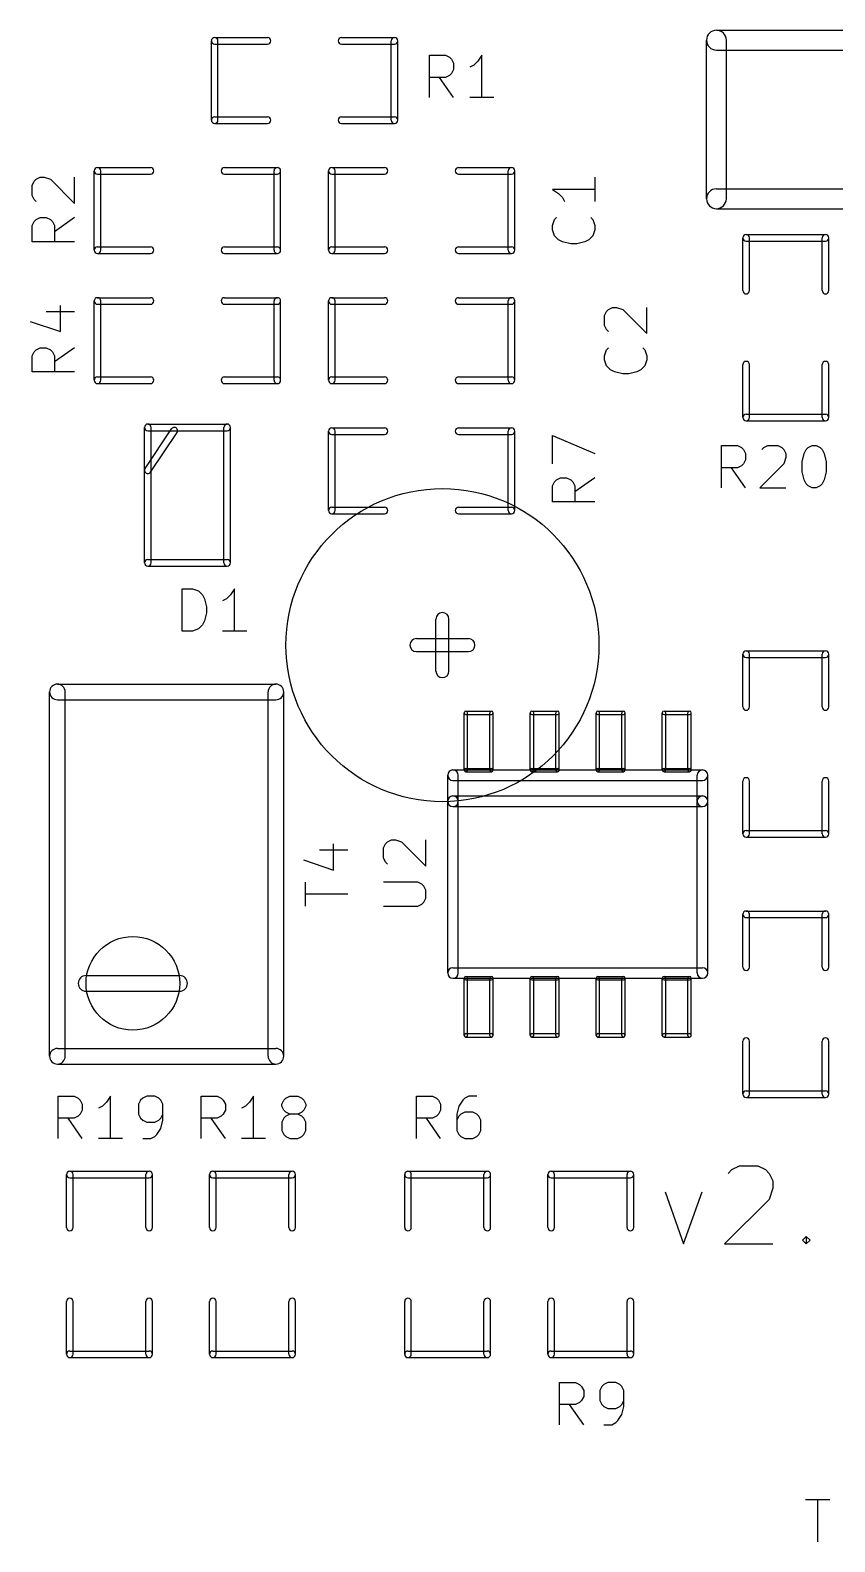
# Model space of a CAD drawing. Extents: x 26.5 to 81, y -50.1 to -20.5.
# Drawn here: x 26.48 to 41.94, y -49.83 to -20.79 of the extents above; entities that cross this region are included whole.
import ezdxf

# ---------------------------------------------------------------- set-up
doc = ezdxf.new("R2010")
doc.units = 0
doc.header["$MEASUREMENT"] = 0
doc.layers.add('BLACK', color=250, linetype='CONTINUOUS')

msp = doc.modelspace()

# ---------------------------------------------------------------- linework, layer by layer
at = {"layer": 'BLACK'}
for p, q in [((39.666, -20.7855), (50.334, -20.7855)), ((29.9593, -22.512), (29.9593, -20.988)), ((30.0228, -20.9245), (31.0388, -20.9245)), ((30.0228, -21.0515), (31.0388, -21.0515)), ((30.0863, -22.512), (30.0863, -20.988)), ((32.4612, -20.9245), (33.4772, -20.9245)), ((32.4612, -21.0515), (33.4772, -21.0515)), ((33.4137, -22.512), (33.4137, -20.988)), ((33.5407, -22.512), (33.5407, -20.988)), ((39.4755, -24.024), (39.4755, -20.976)), ((39.666, -21.1665), (50.334, -21.1665)), ((39.8565, -24.024), (39.8565, -20.976)), ((34.1501, -22.079), (34.1501, -21.2662)), ((34.1501, -21.2662), (34.4597, -21.2662)), ((34.4597, -21.2662), (34.5371, -21.3049)), ((34.5371, -21.3049), (34.5758, -21.3436)), ((34.5758, -21.3436), (34.6145, -21.421)), ((34.6145, -21.421), (34.6145, -21.5371)), ((35.0016, -21.4597), (34.9242, -21.4984)), ((35.079, -21.3823), (35.0016, -21.4597)), ((35.1564, -21.2662), (35.079, -21.3823)), ((35.1564, -22.079), (35.1564, -21.2662)), ((34.4597, -21.6919), (34.1501, -21.6919)), ((34.6145, -22.079), (34.3436, -21.6919)), ((34.5371, -21.6532), (34.4597, -21.6919)), ((34.5758, -21.6145), (34.5371, -21.6532)), ((34.6145, -21.5371), (34.5758, -21.6145)), ((35.3886, -22.079), (34.9242, -22.079)), ((30.0228, -22.4485), (31.0388, -22.4485)), ((30.0228, -22.5755), (31.0388, -22.5755)), ((32.4612, -22.4485), (33.4772, -22.4485)), ((32.4612, -22.5755), (33.4772, -22.5755)), ((27.7093, -25.012), (27.7093, -23.488)), ((27.7728, -23.4245), (28.7888, -23.4245)), ((27.8363, -25.012), (27.8363, -23.488)), ((30.2112, -23.4245), (31.2272, -23.4245)), ((31.1637, -25.012), (31.1637, -23.488)), ((31.2907, -25.012), (31.2907, -23.488)), ((32.2093, -25.012), (32.2093, -23.488)), ((32.2728, -23.4245), (33.2888, -23.4245)), ((32.3363, -25.012), (32.3363, -23.488)), ((34.7112, -23.4245), (35.7272, -23.4245)), ((35.6637, -25.012), (35.6637, -23.488)), ((35.7907, -25.012), (35.7907, -23.488)), ((26.5162, -23.7662), (26.5549, -23.6888)), ((26.5162, -23.9597), (26.5162, -23.7662)), ((26.5549, -23.6888), (26.5936, -23.6501)), ((26.5936, -23.6501), (26.671, -23.6114)), ((26.671, -23.6114), (26.7484, -23.6114)), ((26.7484, -23.6114), (26.8645, -23.6501)), ((26.8645, -23.6501), (27.329, -24.1145)), ((27.329, -24.1145), (27.329, -23.6114)), ((27.7728, -23.5515), (28.7888, -23.5515)), ((30.2112, -23.5515), (31.2272, -23.5515)), ((32.2728, -23.5515), (33.2888, -23.5515)), ((34.7112, -23.5515), (35.7272, -23.5515)), ((37.329, -23.6114), (37.329, -24.0758)), ((26.5549, -24.0371), (26.5162, -23.9597)), ((26.5936, -24.0758), (26.5549, -24.0371)), ((37.329, -23.8436), (36.5162, -23.8436)), ((36.5162, -23.8436), (36.6323, -23.921)), ((36.6323, -23.921), (36.7097, -23.9984)), ((36.7097, -23.9984), (36.7484, -24.0758)), ((39.666, -23.8335), (50.334, -23.8335)), ((26.5936, -24.4242), (26.671, -24.3855)), ((26.671, -24.3855), (26.7871, -24.3855)), ((26.7871, -24.3855), (26.8645, -24.4242)), ((27.329, -24.3855), (26.9419, -24.6564)), ((36.5549, -24.4242), (36.5936, -24.3855)), ((37.2516, -24.3855), (37.2903, -24.4242)), ((39.666, -24.2145), (50.334, -24.2145)), ((26.5162, -24.5403), (26.5549, -24.4629)), ((26.5162, -24.8499), (26.5162, -24.5403)), ((26.5549, -24.4629), (26.5936, -24.4242)), ((26.8645, -24.4242), (26.9032, -24.4629)), ((26.9032, -24.4629), (26.9419, -24.5403)), ((26.9419, -24.5403), (26.9419, -24.8499)), ((36.5162, -24.5403), (36.5549, -24.4242)), ((36.5162, -24.6177), (36.5162, -24.5403)), ((36.5549, -24.7338), (36.5162, -24.6177)), ((37.2903, -24.4242), (37.329, -24.5403)), ((37.329, -24.6177), (37.2903, -24.7338)), ((37.329, -24.5403), (37.329, -24.6177)), ((27.329, -24.8499), (26.5162, -24.8499)), ((27.7728, -24.9485), (28.7888, -24.9485)), ((30.2112, -24.9485), (31.2272, -24.9485)), ((32.2728, -24.9485), (33.2888, -24.9485)), ((34.7112, -24.9485), (35.7272, -24.9485)), ((36.6323, -24.8112), (36.5549, -24.7338)), ((36.7097, -24.8499), (36.6323, -24.8112)), ((36.8645, -24.8886), (36.7097, -24.8499)), ((36.9806, -24.8886), (36.8645, -24.8886)), ((37.1355, -24.8499), (36.9806, -24.8886)), ((37.2129, -24.8112), (37.1355, -24.8499)), ((37.2903, -24.7338), (37.2129, -24.8112)), ((40.1745, -25.7888), (40.1745, -24.7728)), ((40.238, -24.7093), (41.762, -24.7093)), ((40.238, -24.8363), (41.762, -24.8363)), ((40.3015, -25.7888), (40.3015, -24.7728)), ((41.6985, -25.7888), (41.6985, -24.7728)), ((41.8255, -25.7888), (41.8255, -24.7728)), ((27.7728, -25.0755), (28.7888, -25.0755)), ((30.2112, -25.0755), (31.2272, -25.0755)), ((32.2728, -25.0755), (33.2888, -25.0755)), ((34.7112, -25.0755), (35.7272, -25.0755)), ((27.0581, -26.5758), (27.0581, -26.0727)), ((27.7093, -27.512), (27.7093, -25.988)), ((27.7728, -25.9245), (28.7888, -25.9245)), ((27.7728, -26.0515), (28.7888, -26.0515)), ((27.8363, -27.512), (27.8363, -25.988)), ((30.2112, -25.9245), (31.2272, -25.9245)), ((30.2112, -26.0515), (31.2272, -26.0515)), ((31.1637, -27.512), (31.1637, -25.988)), ((31.2907, -27.512), (31.2907, -25.988)), ((32.2093, -27.512), (32.2093, -25.988)), ((32.2728, -25.9245), (33.2888, -25.9245)), ((32.2728, -26.0515), (33.2888, -26.0515)), ((32.3363, -27.512), (32.3363, -25.988)), ((34.7112, -25.9245), (35.7272, -25.9245)), ((34.7112, -26.0515), (35.7272, -26.0515)), ((35.6637, -27.512), (35.6637, -25.988)), ((35.7907, -27.512), (35.7907, -25.988)), ((37.5936, -26.1501), (37.671, -26.1114)), ((37.671, -26.1114), (37.7484, -26.1114)), ((37.7484, -26.1114), (37.8645, -26.1501)), ((38.329, -26.6145), (38.329, -26.1114)), ((26.4775, -26.3823), (27.0581, -26.5758)), ((26.7871, -26.1888), (27.329, -26.1888)), ((37.5162, -26.2662), (37.5549, -26.1888)), ((37.5162, -26.4597), (37.5162, -26.2662)), ((37.5549, -26.1888), (37.5936, -26.1501)), ((37.8645, -26.1501), (38.329, -26.6145)), ((37.5549, -26.5371), (37.5162, -26.4597)), ((37.5936, -26.5758), (37.5549, -26.5371)), ((26.5162, -27.0403), (26.5549, -26.9629)), ((26.5549, -26.9629), (26.5936, -26.9242)), ((26.5936, -26.9242), (26.671, -26.8855)), ((26.671, -26.8855), (26.7871, -26.8855)), ((26.7871, -26.8855), (26.8645, -26.9242)), ((26.8645, -26.9242), (26.9032, -26.9629)), ((26.9032, -26.9629), (26.9419, -27.0403)), ((27.329, -26.8855), (26.9419, -27.1564)), ((37.5162, -27.0403), (37.5549, -26.9242)), ((37.5549, -26.9242), (37.5936, -26.8855)), ((38.2516, -26.8855), (38.2903, -26.9242)), ((38.2903, -26.9242), (38.329, -27.0403)), ((26.5162, -27.3499), (26.5162, -27.0403)), ((26.9419, -27.0403), (26.9419, -27.3499)), ((37.5162, -27.1177), (37.5162, -27.0403)), ((37.5549, -27.2338), (37.5162, -27.1177)), ((37.6323, -27.3112), (37.5549, -27.2338)), ((38.2903, -27.2338), (38.2129, -27.3112)), ((38.329, -27.1177), (38.2903, -27.2338)), ((38.329, -27.0403), (38.329, -27.1177)), ((40.1745, -28.2272), (40.1745, -27.2112)), ((40.3015, -28.2272), (40.3015, -27.2112)), ((41.6985, -28.2272), (41.6985, -27.2112)), ((41.8255, -28.2272), (41.8255, -27.2112)), ((27.329, -27.3499), (26.5162, -27.3499)), ((27.7728, -27.4485), (28.7888, -27.4485)), ((27.7728, -27.5755), (28.7888, -27.5755)), ((30.2112, -27.4485), (31.2272, -27.4485)), ((30.2112, -27.5755), (31.2272, -27.5755)), ((32.2728, -27.4485), (33.2888, -27.4485)), ((32.2728, -27.5755), (33.2888, -27.5755)), ((34.7112, -27.4485), (35.7272, -27.4485)), ((34.7112, -27.5755), (35.7272, -27.5755)), ((37.7097, -27.3499), (37.6323, -27.3112)), ((37.8645, -27.3886), (37.7097, -27.3499)), ((37.9806, -27.3886), (37.8645, -27.3886)), ((38.1355, -27.3499), (37.9806, -27.3886)), ((38.2129, -27.3112), (38.1355, -27.3499)), ((40.238, -28.1637), (41.762, -28.1637)), ((28.6745, -31.02), (28.6745, -28.4165)), ((28.6851, -29.2067), (29.1932, -28.4448)), ((28.738, -28.353), (30.262, -28.353)), ((28.8015, -31.02), (28.8015, -28.4165)), ((30.1985, -31.02), (30.1985, -28.4165)), ((30.3255, -31.02), (30.3255, -28.4165)), ((32.2728, -28.4245), (33.2888, -28.4245)), ((34.7112, -28.4245), (35.7272, -28.4245)), ((40.238, -28.2907), (41.762, -28.2907)), ((28.738, -28.48), (30.262, -28.48)), ((28.7908, -29.2772), (29.2989, -28.5153)), ((32.2093, -30.012), (32.2093, -28.488)), ((32.2728, -28.5515), (33.2888, -28.5515)), ((32.3363, -30.012), (32.3363, -28.488)), ((34.7112, -28.5515), (35.7272, -28.5515)), ((35.6637, -30.012), (35.6637, -28.488)), ((35.7907, -30.012), (35.7907, -28.488)), ((36.5162, -29.1145), (36.5162, -28.5727)), ((36.5162, -28.5727), (37.329, -28.921)), ((39.763, -29.579), (39.763, -28.7662)), ((39.763, -28.7662), (40.0727, -28.7662)), ((40.0727, -28.7662), (40.1501, -28.8049)), ((40.1501, -28.8049), (40.1888, -28.8436)), ((40.1888, -28.8436), (40.2275, -28.921)), ((40.2275, -29.0371), (40.1888, -29.1145)), ((40.2275, -28.921), (40.2275, -29.0371)), ((40.5371, -28.8436), (40.5758, -28.8049)), ((40.5758, -28.8049), (40.6532, -28.7662)), ((40.6532, -28.7662), (40.8468, -28.7662)), ((40.8468, -28.7662), (40.9242, -28.8049)), ((40.9242, -28.8049), (40.9629, -28.8436)), ((40.9629, -28.8436), (41.0016, -28.921)), ((41.0016, -28.9984), (40.9629, -29.1145)), ((41.0016, -28.921), (41.0016, -28.9984)), ((41.3112, -29.0758), (41.3499, -28.921)), ((41.3499, -28.921), (41.3886, -28.8436)), ((41.3886, -28.8436), (41.4273, -28.8049)), ((41.4273, -28.8049), (41.5047, -28.7662)), ((41.5047, -28.7662), (41.5822, -28.7662)), ((41.5822, -28.7662), (41.6596, -28.8049)), ((41.6596, -28.8049), (41.6983, -28.8436)), ((41.6983, -28.8436), (41.737, -28.921)), ((41.737, -28.921), (41.7757, -29.0758)), ((40.0727, -29.1919), (39.763, -29.1919)), ((40.2275, -29.579), (39.9566, -29.1919)), ((40.1501, -29.1532), (40.0727, -29.1919)), ((40.1888, -29.1145), (40.1501, -29.1532)), ((40.9629, -29.1145), (40.4984, -29.579)), ((41.3112, -29.2694), (41.3112, -29.0758)), ((41.3499, -29.4242), (41.3112, -29.2694)), ((41.7757, -29.2694), (41.737, -29.4242)), ((41.7757, -29.0758), (41.7757, -29.2694)), ((36.5162, -29.5403), (36.5549, -29.4629)), ((36.5162, -29.8499), (36.5162, -29.5403)), ((36.5549, -29.4629), (36.5936, -29.4242)), ((36.5936, -29.4242), (36.671, -29.3855)), ((36.671, -29.3855), (36.7871, -29.3855)), ((36.7871, -29.3855), (36.8645, -29.4242)), ((36.8645, -29.4242), (36.9032, -29.4629)), ((36.9032, -29.4629), (36.9419, -29.5403)), ((37.329, -29.3855), (36.9419, -29.6564)), ((36.9419, -29.5403), (36.9419, -29.8499)), ((40.4984, -29.579), (41.0016, -29.579)), ((41.3886, -29.5016), (41.3499, -29.4242)), ((41.4273, -29.5403), (41.3886, -29.5016)), ((41.5047, -29.579), (41.4273, -29.5403)), ((41.5822, -29.579), (41.5047, -29.579)), ((41.6596, -29.5403), (41.5822, -29.579)), ((41.6983, -29.5016), (41.6596, -29.5403)), ((41.737, -29.4242), (41.6983, -29.5016)), ((37.329, -29.8499), (36.5162, -29.8499)), ((32.2728, -29.9485), (33.2888, -29.9485)), ((32.2728, -30.0755), (33.2888, -30.0755)), ((34.7112, -29.9485), (35.7272, -29.9485)), ((34.7112, -30.0755), (35.7272, -30.0755)), ((28.738, -30.9565), (30.262, -30.9565)), ((28.738, -31.0835), (30.262, -31.0835)), ((29.4001, -32.329), (29.4001, -31.5162)), ((29.4001, -31.5162), (29.5936, -31.5162)), ((29.5936, -31.5162), (29.7097, -31.5549)), ((29.7097, -31.5549), (29.7871, -31.6323)), ((29.7871, -31.6323), (29.8258, -31.7097)), ((30.329, -31.6323), (30.2516, -31.7097)), ((30.4064, -31.5162), (30.329, -31.6323)), ((30.4064, -32.329), (30.4064, -31.5162)), ((29.8258, -31.7097), (29.8645, -31.8645)), ((29.8645, -31.8645), (29.8645, -31.9806)), ((30.2516, -31.7097), (30.1742, -31.7484)), ((29.7871, -32.2129), (29.7097, -32.2903)), ((29.8258, -32.1355), (29.7871, -32.2129)), ((29.8645, -31.9806), (29.8258, -32.1355)), ((34.275, -33.1), (34.275, -32.1)), ((34.525, -33.1), (34.525, -32.1)), ((29.5936, -32.329), (29.4001, -32.329)), ((29.7097, -32.2903), (29.5936, -32.329)), ((30.6386, -32.329), (30.1742, -32.329)), ((33.9, -32.475), (34.9, -32.475)), ((33.9, -32.725), (34.9, -32.725)), ((40.1745, -33.7888), (40.1745, -32.7728)), ((40.238, -32.7093), (41.762, -32.7093)), ((40.3015, -33.7888), (40.3015, -32.7728)), ((41.6985, -33.7888), (41.6985, -32.7728)), ((41.8255, -33.7888), (41.8255, -32.7728)), ((40.238, -32.8363), (41.762, -32.8363)), ((27, -33.35), (31.2, -33.35)), ((26.85, -40.5), (26.85, -33.5)), ((27, -33.65), (31.2, -33.65)), ((27.15, -40.5), (27.15, -33.5)), ((31.05, -40.5), (31.05, -33.5)), ((31.35, -40.5), (31.35, -33.5)), ((34.8181, -35.001), (34.8181, -33.9012)), ((34.8512, -33.8682), (35.3414, -33.8682)), ((34.8512, -33.9342), (35.3414, -33.9342)), ((34.8842, -35.001), (34.8842, -33.9012)), ((35.3084, -35.001), (35.3084, -33.9012)), ((35.3744, -35.001), (35.3744, -33.9012)), ((36.0881, -35.001), (36.0881, -33.9012)), ((36.1212, -33.8682), (36.6114, -33.8682)), ((36.1212, -33.9342), (36.6114, -33.9342)), ((36.1542, -35.001), (36.1542, -33.9012)), ((36.5784, -35.001), (36.5784, -33.9012)), ((36.6444, -35.001), (36.6444, -33.9012)), ((37.3556, -35.001), (37.3556, -33.9012)), ((37.3886, -33.8682), (37.8788, -33.8682)), ((37.3886, -33.9342), (37.8788, -33.9342)), ((37.4216, -35.001), (37.4216, -33.9012)), ((37.8458, -35.001), (37.8458, -33.9012)), ((37.9119, -35.001), (37.9119, -33.9012)), ((38.6256, -35.001), (38.6256, -33.9012)), ((38.6586, -33.8682), (39.1488, -33.8682)), ((38.6586, -33.9342), (39.1488, -33.9342)), ((38.6916, -35.001), (38.6916, -33.9012)), ((39.1158, -35.001), (39.1158, -33.9012)), ((39.1819, -35.001), (39.1819, -33.9012)), ((34.5006, -35.6005), (34.5006, -35.1001)), ((34.6022, -34.9985), (39.3978, -34.9985)), ((34.7038, -35.6005), (34.7038, -35.1001)), ((34.8512, -34.968), (35.3414, -34.968)), ((34.8512, -35.034), (35.3414, -35.034)), ((36.1212, -34.968), (36.6114, -34.968)), ((36.1212, -35.034), (36.6114, -35.034)), ((37.3886, -34.968), (37.8788, -34.968)), ((37.3886, -35.034), (37.8788, -35.034)), ((38.6586, -34.968), (39.1488, -34.968)), ((38.6586, -35.034), (39.1488, -35.034)), ((39.2962, -35.6005), (39.2962, -35.1001)), ((39.4994, -35.6005), (39.4994, -35.1001)), ((34.6022, -35.2017), (39.3978, -35.2017)), ((40.1745, -36.2272), (40.1745, -35.2112)), ((40.3015, -36.2272), (40.3015, -35.2112)), ((41.6985, -36.2272), (41.6985, -35.2112)), ((41.8255, -36.2272), (41.8255, -35.2112)), ((34.5006, -38.8999), (34.5006, -35.6005)), ((34.6022, -35.4989), (39.3978, -35.4989)), ((34.6022, -35.7021), (39.3978, -35.7021)), ((34.7038, -38.8999), (34.7038, -35.6005)), ((39.2962, -38.8999), (39.2962, -35.6005)), ((39.4994, -38.8999), (39.4994, -35.6005)), ((40.238, -36.1637), (41.762, -36.1637)), ((40.238, -36.2907), (41.762, -36.2907)), ((32.0371, -36.5355), (32.579, -36.5355)), ((32.3081, -36.9226), (32.3081, -36.4194)), ((33.2662, -36.4968), (33.3049, -36.4194)), ((33.2662, -36.6904), (33.2662, -36.4968)), ((33.3049, -36.4194), (33.3436, -36.3807)), ((33.3436, -36.3807), (33.421, -36.342)), ((33.421, -36.342), (33.4984, -36.342)), ((33.4984, -36.342), (33.6145, -36.3807)), ((33.6145, -36.3807), (34.079, -36.8452)), ((34.079, -36.8452), (34.079, -36.342)), ((31.7275, -36.7291), (32.3081, -36.9226)), ((33.3049, -36.7678), (33.2662, -36.6904)), ((33.3436, -36.8065), (33.3049, -36.7678)), ((31.7662, -37.6193), (31.7662, -37.1548)), ((33.9242, -37.1548), (33.2662, -37.1548)), ((34.0016, -37.1935), (33.9242, -37.1548)), ((32.579, -37.387), (31.7662, -37.387)), ((34.0403, -37.2322), (34.0016, -37.1935)), ((34.079, -37.3096), (34.0403, -37.2322)), ((34.0403, -37.5419), (34.079, -37.4645)), ((34.079, -37.4645), (34.079, -37.3096)), ((33.2662, -37.6193), (33.9242, -37.6193)), ((33.9242, -37.6193), (34.0016, -37.5806)), ((34.0016, -37.5806), (34.0403, -37.5419)), ((40.238, -37.7093), (41.762, -37.7093)), ((40.1745, -38.7888), (40.1745, -37.7728)), ((40.238, -37.8363), (41.762, -37.8363)), ((40.3015, -38.7888), (40.3015, -37.7728)), ((41.6985, -38.7888), (41.6985, -37.7728)), ((41.8255, -38.7888), (41.8255, -37.7728)), ((34.6022, -38.7983), (39.3978, -38.7983)), ((27.55, -38.95), (29.35, -38.95)), ((34.6022, -39.0015), (39.3978, -39.0015)), ((34.8181, -40.0988), (34.8181, -38.999)), ((34.8512, -38.966), (35.3414, -38.966)), ((34.8512, -39.032), (35.3414, -39.032)), ((34.8842, -40.0988), (34.8842, -38.999)), ((35.3084, -40.0988), (35.3084, -38.999)), ((35.3744, -40.0988), (35.3744, -38.999)), ((36.0881, -40.0988), (36.0881, -38.999)), ((36.1212, -38.966), (36.6114, -38.966)), ((36.1212, -39.032), (36.6114, -39.032)), ((36.1542, -40.0988), (36.1542, -38.999)), ((36.5784, -40.0988), (36.5784, -38.999)), ((36.6444, -40.0988), (36.6444, -38.999)), ((37.3556, -40.0988), (37.3556, -38.999)), ((37.3886, -38.966), (37.8788, -38.966)), ((37.3886, -39.032), (37.8788, -39.032)), ((37.4216, -40.0988), (37.4216, -38.999)), ((37.8458, -40.0988), (37.8458, -38.999)), ((37.9119, -40.0988), (37.9119, -38.999)), ((38.6256, -40.0988), (38.6256, -38.999)), ((38.6586, -38.966), (39.1488, -38.966)), ((38.6586, -39.032), (39.1488, -39.032)), ((38.6916, -40.0988), (38.6916, -38.999)), ((39.1158, -40.0988), (39.1158, -38.999)), ((39.1819, -40.0988), (39.1819, -38.999)), ((27.55, -39.25), (29.35, -39.25)), ((34.8512, -40.0658), (35.3414, -40.0658)), ((36.1212, -40.0658), (36.6114, -40.0658)), ((37.3886, -40.0658), (37.8788, -40.0658)), ((38.6586, -40.0658), (39.1488, -40.0658)), ((27, -40.35), (31.2, -40.35)), ((34.8512, -40.1318), (35.3414, -40.1318)), ((36.1212, -40.1318), (36.6114, -40.1318)), ((37.3886, -40.1318), (37.8788, -40.1318)), ((38.6586, -40.1318), (39.1488, -40.1318)), ((40.1745, -41.2272), (40.1745, -40.2112)), ((40.3015, -41.2272), (40.3015, -40.2112)), ((41.6985, -41.2272), (41.6985, -40.2112)), ((41.8255, -41.2272), (41.8255, -40.2112)), ((27, -40.65), (31.2, -40.65)), ((40.238, -41.1637), (41.762, -41.1637)), ((27.013, -42.079), (27.013, -41.2662)), ((27.013, -41.2662), (27.3227, -41.2662)), ((27.3227, -41.2662), (27.4001, -41.3049)), ((27.4001, -41.3049), (27.4388, -41.3436)), ((27.4388, -41.3436), (27.4775, -41.421)), ((27.4775, -41.421), (27.4775, -41.5371)), ((27.8645, -41.4597), (27.7871, -41.4984)), ((27.9419, -41.3823), (27.8645, -41.4597)), ((28.0194, -41.2662), (27.9419, -41.3823)), ((28.0194, -42.079), (28.0194, -41.2662)), ((28.5999, -41.3436), (28.5612, -41.421)), ((28.5612, -41.421), (28.5612, -41.6145)), ((28.6386, -41.3049), (28.5999, -41.3436)), ((28.716, -41.2662), (28.6386, -41.3049)), ((28.8709, -41.2662), (28.716, -41.2662)), ((28.9483, -41.3049), (28.8709, -41.2662)), ((28.987, -41.3436), (28.9483, -41.3049)), ((29.0257, -41.421), (28.987, -41.3436)), ((29.0257, -41.7306), (29.0257, -41.421)), ((29.763, -42.079), (29.763, -41.2662)), ((29.763, -41.2662), (30.0727, -41.2662)), ((30.0727, -41.2662), (30.1501, -41.3049)), ((30.1501, -41.3049), (30.1888, -41.3436)), ((30.1888, -41.3436), (30.2275, -41.421)), ((30.2275, -41.421), (30.2275, -41.5371)), ((30.6145, -41.4597), (30.5371, -41.4984)), ((30.6919, -41.3823), (30.6145, -41.4597)), ((30.7694, -41.2662), (30.6919, -41.3823)), ((30.7694, -42.079), (30.7694, -41.2662)), ((31.3112, -41.421), (31.3499, -41.3436)), ((31.3112, -41.4597), (31.3112, -41.421)), ((31.3499, -41.5371), (31.3112, -41.4597)), ((31.3499, -41.3436), (31.3886, -41.3049)), ((31.3886, -41.3049), (31.466, -41.2662)), ((31.466, -41.2662), (31.6209, -41.2662)), ((31.6209, -41.2662), (31.6983, -41.3049)), ((31.6983, -41.3049), (31.737, -41.3436)), ((31.737, -41.3436), (31.7757, -41.421)), ((31.7757, -41.4597), (31.737, -41.5371)), ((31.7757, -41.421), (31.7757, -41.4597)), ((33.9001, -42.079), (33.9001, -41.2662)), ((33.9001, -41.2662), (34.2097, -41.2662)), ((34.2097, -41.2662), (34.2871, -41.3049)), ((34.2871, -41.3049), (34.3258, -41.3436)), ((34.3258, -41.3436), (34.3645, -41.421)), ((34.3645, -41.421), (34.3645, -41.5371)), ((34.7129, -41.4597), (34.6742, -41.6145)), ((34.7903, -41.3436), (34.7129, -41.4597)), ((34.829, -41.3049), (34.7903, -41.3436)), ((34.9064, -41.2662), (34.829, -41.3049)), ((35.0612, -41.2662), (34.9064, -41.2662)), ((40.238, -41.2907), (41.762, -41.2907)), ((27.3227, -41.6919), (27.013, -41.6919)), ((27.4775, -42.079), (27.2066, -41.6919)), ((27.4001, -41.6532), (27.3227, -41.6919)), ((27.4388, -41.6145), (27.4001, -41.6532)), ((27.4775, -41.5371), (27.4388, -41.6145)), ((28.5612, -41.6145), (28.5999, -41.6919)), ((28.5999, -41.6919), (28.6386, -41.7306)), ((28.6386, -41.7306), (28.716, -41.7694)), ((28.716, -41.7694), (28.8709, -41.7694)), ((28.8709, -41.7694), (28.9483, -41.7306)), ((28.9483, -41.7306), (28.987, -41.6919)), ((28.987, -41.6919), (29.0257, -41.6145)), ((28.987, -41.8855), (29.0257, -41.7306)), ((30.0727, -41.6919), (29.763, -41.6919)), ((30.2275, -42.079), (29.9566, -41.6919)), ((30.1501, -41.6532), (30.0727, -41.6919)), ((30.1888, -41.6145), (30.1501, -41.6532)), ((30.2275, -41.5371), (30.1888, -41.6145)), ((31.3499, -41.6919), (31.3112, -41.7694)), ((31.3112, -41.7694), (31.3112, -41.9242)), ((31.3886, -41.5758), (31.3499, -41.5371)), ((31.3886, -41.6532), (31.3499, -41.6919)), ((31.466, -41.6145), (31.3886, -41.5758)), ((31.466, -41.6145), (31.3886, -41.6532)), ((31.6209, -41.6145), (31.466, -41.6145)), ((31.6983, -41.5758), (31.6209, -41.6145)), ((31.6983, -41.6532), (31.6209, -41.6145)), ((31.737, -41.5371), (31.6983, -41.5758)), ((31.737, -41.6919), (31.6983, -41.6532)), ((31.7757, -41.7694), (31.737, -41.6919)), ((31.7757, -41.9242), (31.7757, -41.7694)), ((34.2097, -41.6919), (33.9001, -41.6919)), ((34.3645, -42.079), (34.0936, -41.6919)), ((34.2871, -41.6532), (34.2097, -41.6919)), ((34.3258, -41.6145), (34.2871, -41.6532)), ((34.3645, -41.5371), (34.3258, -41.6145)), ((34.6742, -41.6145), (34.6742, -41.9242)), ((34.7129, -41.6532), (34.6742, -41.7306)), ((34.7516, -41.6145), (34.7129, -41.6532)), ((34.829, -41.5758), (34.7516, -41.6145)), ((34.9838, -41.5758), (34.829, -41.5758)), ((35.0612, -41.6145), (34.9838, -41.5758)), ((35.0999, -41.6532), (35.0612, -41.6145)), ((35.1386, -41.7306), (35.0999, -41.6532)), ((35.1386, -41.9242), (35.1386, -41.7306)), ((28.2516, -42.079), (27.7871, -42.079)), ((28.6386, -42.079), (28.7934, -42.079)), ((28.7934, -42.079), (28.8709, -42.0403)), ((28.8709, -42.0403), (28.9096, -42.0016)), ((28.9096, -42.0016), (28.987, -41.8855)), ((31.0016, -42.079), (30.5371, -42.079)), ((31.3112, -41.9242), (31.3499, -42.0016)), ((31.3499, -42.0016), (31.3886, -42.0403)), ((31.3886, -42.0403), (31.466, -42.079)), ((31.466, -42.079), (31.6209, -42.079)), ((31.6209, -42.079), (31.6983, -42.0403)), ((31.6983, -42.0403), (31.737, -42.0016)), ((31.737, -42.0016), (31.7757, -41.9242)), ((34.6742, -41.9242), (34.7129, -42.0016)), ((34.7129, -42.0016), (34.7516, -42.0403)), ((34.7516, -42.0403), (34.829, -42.079)), ((34.829, -42.079), (34.9838, -42.079)), ((34.9838, -42.079), (35.0612, -42.0403)), ((35.0612, -42.0403), (35.0999, -42.0016)), ((35.0999, -42.0016), (35.1386, -41.9242)), ((39.8929, -42.75), (39.9643, -42.6786)), ((39.9643, -42.6786), (40.1071, -42.6071)), ((40.1071, -42.6071), (40.4643, -42.6071)), ((40.4643, -42.6071), (40.6071, -42.6786)), ((40.6071, -42.6786), (40.6786, -42.75)), ((27.1745, -43.7888), (27.1745, -42.7728)), ((27.238, -42.7093), (28.762, -42.7093)), ((27.238, -42.8363), (28.762, -42.8363)), ((27.3015, -43.7888), (27.3015, -42.7728)), ((28.6985, -43.7888), (28.6985, -42.7728)), ((28.8255, -43.7888), (28.8255, -42.7728)), ((29.9245, -43.7888), (29.9245, -42.7728)), ((29.988, -42.7093), (31.512, -42.7093)), ((29.988, -42.8363), (31.512, -42.8363)), ((30.0515, -43.7888), (30.0515, -42.7728)), ((31.4485, -43.7888), (31.4485, -42.7728)), ((31.5755, -43.7888), (31.5755, -42.7728)), ((33.6745, -43.7888), (33.6745, -42.7728)), ((33.738, -42.7093), (35.262, -42.7093)), ((33.738, -42.8363), (35.262, -42.8363)), ((33.8015, -43.7888), (33.8015, -42.7728)), ((35.1985, -43.7888), (35.1985, -42.7728)), ((35.3255, -43.7888), (35.3255, -42.7728)), ((36.4245, -43.7888), (36.4245, -42.7728)), ((36.488, -42.7093), (38.012, -42.7093)), ((36.488, -42.8363), (38.012, -42.8363)), ((36.5515, -43.7888), (36.5515, -42.7728)), ((37.9485, -43.7888), (37.9485, -42.7728)), ((38.0755, -43.7888), (38.0755, -42.7728)), ((40.6786, -42.75), (40.75, -42.8929)), ((40.75, -42.8929), (40.75, -43.0357)), ((38.6786, -43.1071), (39.0357, -44.1071)), ((39.0357, -44.1071), (39.3929, -43.1071)), ((40.6786, -43.25), (39.8214, -44.1071)), ((40.75, -43.0357), (40.6786, -43.25)), ((39.8214, -44.1071), (40.75, -44.1071)), ((41.3214, -44.0357), (41.3929, -43.9643)), ((41.3929, -44.1071), (41.3214, -44.0357)), ((41.3929, -43.9643), (41.4643, -44.0357)), ((41.3929, -43.9643), (41.3929, -44.1071)), ((41.4643, -44.0357), (41.3929, -44.1071)), ((27.1745, -46.2272), (27.1745, -45.2112)), ((27.3015, -46.2272), (27.3015, -45.2112)), ((28.6985, -46.2272), (28.6985, -45.2112)), ((28.8255, -46.2272), (28.8255, -45.2112)), ((29.9245, -46.2272), (29.9245, -45.2112)), ((30.0515, -46.2272), (30.0515, -45.2112)), ((31.4485, -46.2272), (31.4485, -45.2112)), ((31.5755, -46.2272), (31.5755, -45.2112)), ((33.6745, -46.2272), (33.6745, -45.2112)), ((33.8015, -46.2272), (33.8015, -45.2112)), ((35.1985, -46.2272), (35.1985, -45.2112)), ((35.3255, -46.2272), (35.3255, -45.2112)), ((36.4245, -46.2272), (36.4245, -45.2112)), ((36.5515, -46.2272), (36.5515, -45.2112)), ((37.9485, -46.2272), (37.9485, -45.2112)), ((38.0755, -46.2272), (38.0755, -45.2112)), ((27.238, -46.1637), (28.762, -46.1637)), ((29.988, -46.1637), (31.512, -46.1637)), ((33.738, -46.1637), (35.262, -46.1637)), ((36.488, -46.1637), (38.012, -46.1637)), ((27.238, -46.2907), (28.762, -46.2907)), ((29.988, -46.2907), (31.512, -46.2907)), ((33.738, -46.2907), (35.262, -46.2907)), ((36.488, -46.2907), (38.012, -46.2907)), ((36.6501, -47.579), (36.6501, -46.7662)), ((36.6501, -46.7662), (36.9597, -46.7662)), ((36.9597, -46.7662), (37.0371, -46.8049)), ((37.0371, -46.8049), (37.0758, -46.8436)), ((37.0758, -46.8436), (37.1145, -46.921)), ((37.1145, -47.0371), (37.0758, -47.1145)), ((37.1145, -46.921), (37.1145, -47.0371)), ((37.4629, -46.8436), (37.4242, -46.921)), ((37.4242, -46.921), (37.4242, -47.1145)), ((37.5016, -46.8049), (37.4629, -46.8436)), ((37.579, -46.7662), (37.5016, -46.8049)), ((37.7338, -46.7662), (37.579, -46.7662)), ((37.8112, -46.8049), (37.7338, -46.7662)), ((37.8499, -46.8436), (37.8112, -46.8049)), ((37.8886, -46.921), (37.8499, -46.8436)), ((37.8886, -47.2306), (37.8886, -46.921)), ((36.9597, -47.1919), (36.6501, -47.1919)), ((37.1145, -47.579), (36.8436, -47.1919)), ((37.0371, -47.1532), (36.9597, -47.1919)), ((37.0758, -47.1145), (37.0371, -47.1532)), ((37.4242, -47.1145), (37.4629, -47.1919)), ((37.4629, -47.1919), (37.5016, -47.2306)), ((37.5016, -47.2306), (37.579, -47.2694)), ((37.579, -47.2694), (37.7338, -47.2694)), ((37.7338, -47.2694), (37.8112, -47.2306)), ((37.8112, -47.2306), (37.8499, -47.1919)), ((37.8499, -47.1919), (37.8886, -47.1145)), ((37.8499, -47.3855), (37.8886, -47.2306)), ((37.5016, -47.579), (37.6564, -47.579)), ((37.6564, -47.579), (37.7338, -47.5403)), ((37.7338, -47.5403), (37.7725, -47.5016)), ((37.7725, -47.5016), (37.8499, -47.3855)), ((41.3807, -49.0162), (41.8452, -49.0162)), ((41.613, -49.829), (41.613, -49.0162))]:
    msp.add_line(p, q, dxfattribs=at)
for centre, radius in [((34.4, -32.6), 3.0083), ((28.45, -39.1), 0.9)]:
    msp.add_circle(centre, radius, dxfattribs=at)
for centre, radius, start, end in [((39.666, -20.976), 0.1905, 90, 270), ((39.666, -20.976), 0.1905, 360, 540), ((30.0228, -20.988), 0.0635, 360, 540), ((30.0228, -20.988), 0.0635, 90, 270), ((31.0388, -20.988), 0.0635, 270, 450), ((32.4612, -20.988), 0.0635, 90, 270), ((33.4772, -20.988), 0.0635, 360, 540), ((33.4772, -20.988), 0.0635, 270, 450), ((30.0228, -22.512), 0.0635, 90, 270), ((30.0228, -22.512), 0.0635, 180, 360), ((31.0388, -22.512), 0.0635, 270, 450), ((32.4612, -22.512), 0.0635, 90, 270), ((33.4772, -22.512), 0.0635, 180, 360), ((33.4772, -22.512), 0.0635, 270, 450), ((27.7728, -23.488), 0.0635, 360, 540), ((27.7728, -23.488), 0.0635, 90, 270), ((28.7888, -23.488), 0.0635, 270, 450), ((30.2112, -23.488), 0.0635, 90, 270), ((31.2272, -23.488), 0.0635, 360, 540), ((31.2272, -23.488), 0.0635, 270, 450), ((32.2728, -23.488), 0.0635, 360, 540), ((32.2728, -23.488), 0.0635, 90, 270), ((33.2888, -23.488), 0.0635, 270, 450), ((34.7112, -23.488), 0.0635, 90, 270), ((35.7272, -23.488), 0.0635, 360, 540), ((35.7272, -23.488), 0.0635, 270, 450), ((39.666, -24.024), 0.1905, 90, 270), ((39.666, -24.024), 0.1905, 180, 360), ((27.7728, -25.012), 0.0635, 90, 270), ((28.7888, -25.012), 0.0635, 270, 450), ((30.2112, -25.012), 0.0635, 90, 270), ((31.2272, -25.012), 0.0635, 270, 450), ((32.2728, -25.012), 0.0635, 90, 270), ((33.2888, -25.012), 0.0635, 270, 450), ((34.7112, -25.012), 0.0635, 90, 270), ((35.7272, -25.012), 0.0635, 270, 450), ((40.238, -24.7728), 0.0635, 360, 540), ((40.238, -24.7728), 0.0635, 90, 270), ((41.762, -24.7728), 0.0635, 360, 540), ((41.762, -24.7728), 0.0635, 270, 450), ((27.7728, -25.012), 0.0635, 180, 360), ((31.2272, -25.012), 0.0635, 180, 360), ((32.2728, -25.012), 0.0635, 180, 360), ((35.7272, -25.012), 0.0635, 180, 360), ((40.238, -25.7888), 0.0635, 180, 360), ((41.762, -25.7888), 0.0635, 180, 360), ((27.7728, -25.988), 0.0635, 360, 540), ((27.7728, -25.988), 0.0635, 90, 270), ((28.7888, -25.988), 0.0635, 270, 450), ((30.2112, -25.988), 0.0635, 90, 270), ((31.2272, -25.988), 0.0635, 360, 540), ((31.2272, -25.988), 0.0635, 270, 450), ((32.2728, -25.988), 0.0635, 360, 540), ((32.2728, -25.988), 0.0635, 90, 270), ((33.2888, -25.988), 0.0635, 270, 450), ((34.7112, -25.988), 0.0635, 90, 270), ((35.7272, -25.988), 0.0635, 360, 540), ((35.7272, -25.988), 0.0635, 270, 450), ((40.238, -27.2112), 0.0635, 360, 540), ((41.762, -27.2112), 0.0635, 360, 540), ((27.7728, -27.512), 0.0635, 90, 270), ((27.7728, -27.512), 0.0635, 180, 360), ((28.7888, -27.512), 0.0635, 270, 450), ((30.2112, -27.512), 0.0635, 90, 270), ((31.2272, -27.512), 0.0635, 180, 360), ((31.2272, -27.512), 0.0635, 270, 450), ((32.2728, -27.512), 0.0635, 90, 270), ((32.2728, -27.512), 0.0635, 180, 360), ((33.2888, -27.512), 0.0635, 270, 450), ((34.7112, -27.512), 0.0635, 90, 270), ((35.7272, -27.512), 0.0635, 180, 360), ((35.7272, -27.512), 0.0635, 270, 450), ((40.238, -28.2272), 0.0635, 90, 270), ((41.762, -28.2272), 0.0635, 270, 450), ((28.738, -28.4165), 0.0635, 360, 540), ((28.738, -28.4165), 0.0635, 90, 270), ((29.2461, -28.48), 0.0635, 326.3, 506.3), ((30.262, -28.4165), 0.0635, 360, 540), ((30.262, -28.4165), 0.0635, 270, 450), ((32.2728, -28.488), 0.0635, 360, 540), ((32.2728, -28.488), 0.0635, 90, 270), ((33.2888, -28.488), 0.0635, 270, 450), ((34.7112, -28.488), 0.0635, 90, 270), ((35.7272, -28.488), 0.0635, 360, 540), ((35.7272, -28.488), 0.0635, 270, 450), ((40.238, -28.2272), 0.0635, 180, 360), ((41.762, -28.2272), 0.0635, 180, 360), ((28.7379, -29.242), 0.0635, 146.3, 326.3), ((32.2728, -30.012), 0.0635, 90, 270), ((32.2728, -30.012), 0.0635, 180, 360), ((33.2888, -30.012), 0.0635, 270, 450), ((34.7112, -30.012), 0.0635, 90, 270), ((35.7272, -30.012), 0.0635, 180, 360), ((35.7272, -30.012), 0.0635, 270, 450), ((28.738, -31.02), 0.0635, 90, 270), ((28.738, -31.02), 0.0635, 180, 360), ((30.262, -31.02), 0.0635, 180, 360), ((30.262, -31.02), 0.0635, 270, 450), ((34.4, -32.1), 0.125, 360, 540), ((33.9, -32.6), 0.125, 90, 270), ((34.9, -32.6), 0.125, 270, 450), ((40.238, -32.7728), 0.0635, 360, 540), ((40.238, -32.7728), 0.0635, 90, 270), ((41.762, -32.7728), 0.0635, 360, 540), ((41.762, -32.7728), 0.0635, 270, 450), ((34.4, -33.1), 0.125, 180, 360), ((27, -33.5), 0.15, 360, 540), ((27, -33.5), 0.15, 90, 270), ((31.2, -33.5), 0.15, 360, 540), ((31.2, -33.5), 0.15, 270, 450), ((34.8512, -33.9012), 0.033, 90, 270), ((34.8512, -33.9012), 0.033, 360, 540), ((35.3414, -33.9012), 0.033, 360, 540), ((35.3414, -33.9012), 0.033, 270, 450), ((36.1212, -33.9012), 0.033, 90, 270), ((36.1212, -33.9012), 0.033, 360, 540), ((36.6114, -33.9012), 0.033, 360, 540), ((36.6114, -33.9012), 0.033, 270, 450), ((37.3886, -33.9012), 0.033, 90, 270), ((37.3886, -33.9012), 0.033, 360, 540), ((37.8788, -33.9012), 0.033, 360, 540), ((37.8788, -33.9012), 0.033, 270, 450), ((38.6586, -33.9012), 0.033, 90, 270), ((38.6586, -33.9012), 0.033, 360, 540), ((39.1488, -33.9012), 0.033, 360, 540), ((39.1488, -33.9012), 0.033, 270, 450), ((40.238, -33.7888), 0.0635, 180, 360), ((41.762, -33.7888), 0.0635, 180, 360), ((34.6022, -35.1001), 0.1016, 360, 540), ((34.6022, -35.1001), 0.1016, 90, 270), ((34.8512, -35.001), 0.033, 90, 270), ((34.8512, -35.001), 0.033, 180, 360), ((35.3414, -35.001), 0.033, 180, 360), ((35.3414, -35.001), 0.033, 270, 450), ((36.1212, -35.001), 0.033, 90, 270), ((36.1212, -35.001), 0.033, 180, 360), ((36.6114, -35.001), 0.033, 180, 360), ((36.6114, -35.001), 0.033, 270, 450), ((37.3886, -35.001), 0.033, 90, 270), ((37.3886, -35.001), 0.033, 180, 360), ((37.8788, -35.001), 0.033, 180, 360), ((37.8788, -35.001), 0.033, 270, 450), ((38.6586, -35.001), 0.033, 90, 270), ((38.6586, -35.001), 0.033, 180, 360), ((39.1488, -35.001), 0.033, 180, 360), ((39.1488, -35.001), 0.033, 270, 450), ((39.3978, -35.1001), 0.1016, 360, 540), ((39.3978, -35.1001), 0.1016, 270, 450), ((40.238, -35.2112), 0.0635, 360, 540), ((41.762, -35.2112), 0.0635, 360, 540), ((34.6022, -35.6005), 0.1016, 360, 540), ((34.6022, -35.6005), 0.1016, 90, 270), ((34.6022, -35.6005), 0.1016, 180, 360), ((39.3978, -35.6005), 0.1016, 360, 540), ((39.3978, -35.6005), 0.1016, 180, 360), ((39.3978, -35.6005), 0.1016, 270, 450), ((40.238, -36.2272), 0.0635, 90, 270), ((40.238, -36.2272), 0.0635, 180, 360), ((41.762, -36.2272), 0.0635, 180, 360), ((41.762, -36.2272), 0.0635, 270, 450), ((40.238, -37.7728), 0.0635, 360, 540), ((40.238, -37.7728), 0.0635, 90, 270), ((41.762, -37.7728), 0.0635, 360, 540), ((41.762, -37.7728), 0.0635, 270, 450), ((34.6022, -38.8999), 0.1016, 90, 270), ((34.6022, -38.8999), 0.1016, 180, 360), ((39.3978, -38.8999), 0.1016, 180, 360), ((39.3978, -38.8999), 0.1016, 270, 450), ((40.238, -38.7888), 0.0635, 180, 360), ((41.762, -38.7888), 0.0635, 180, 360), ((27.55, -39.1), 0.15, 90, 270), ((29.35, -39.1), 0.15, 270, 450), ((34.8512, -38.999), 0.033, 90, 270), ((34.8512, -38.999), 0.033, 360, 540), ((35.3414, -38.999), 0.033, 360, 540), ((35.3414, -38.999), 0.033, 270, 450), ((36.1212, -38.999), 0.033, 90, 270), ((36.1212, -38.999), 0.033, 360, 540), ((36.6114, -38.999), 0.033, 360, 540), ((36.6114, -38.999), 0.033, 270, 450), ((37.3886, -38.999), 0.033, 90, 270), ((37.3886, -38.999), 0.033, 360, 540), ((37.8788, -38.999), 0.033, 360, 540), ((37.8788, -38.999), 0.033, 270, 450), ((38.6586, -38.999), 0.033, 90, 270), ((38.6586, -38.999), 0.033, 360, 540), ((39.1488, -38.999), 0.033, 360, 540), ((39.1488, -38.999), 0.033, 270, 450), ((34.8512, -40.0988), 0.033, 90, 270), ((35.3414, -40.0988), 0.033, 270, 450), ((36.1212, -40.0988), 0.033, 90, 270), ((36.6114, -40.0988), 0.033, 270, 450), ((37.3886, -40.0988), 0.033, 90, 270), ((37.8788, -40.0988), 0.033, 270, 450), ((38.6586, -40.0988), 0.033, 90, 270), ((39.1488, -40.0988), 0.033, 270, 450), ((27, -40.5), 0.15, 90, 270), ((31.2, -40.5), 0.15, 270, 450), ((34.8512, -40.0988), 0.033, 180, 360), ((35.3414, -40.0988), 0.033, 180, 360), ((36.1212, -40.0988), 0.033, 180, 360), ((36.6114, -40.0988), 0.033, 180, 360), ((37.3886, -40.0988), 0.033, 180, 360), ((37.8788, -40.0988), 0.033, 180, 360), ((38.6586, -40.0988), 0.033, 180, 360), ((39.1488, -40.0988), 0.033, 180, 360), ((40.238, -40.2112), 0.0635, 360, 540), ((41.762, -40.2112), 0.0635, 360, 540), ((27, -40.5), 0.15, 180, 360), ((31.2, -40.5), 0.15, 180, 360), ((40.238, -41.2272), 0.0635, 90, 270), ((40.238, -41.2272), 0.0635, 180, 360), ((41.762, -41.2272), 0.0635, 180, 360), ((41.762, -41.2272), 0.0635, 270, 450), ((27.238, -42.7728), 0.0635, 360, 540), ((27.238, -42.7728), 0.0635, 90, 270), ((28.762, -42.7728), 0.0635, 360, 540), ((28.762, -42.7728), 0.0635, 270, 450), ((29.988, -42.7728), 0.0635, 360, 540), ((29.988, -42.7728), 0.0635, 90, 270), ((31.512, -42.7728), 0.0635, 360, 540), ((31.512, -42.7728), 0.0635, 270, 450), ((33.738, -42.7728), 0.0635, 360, 540), ((33.738, -42.7728), 0.0635, 90, 270), ((35.262, -42.7728), 0.0635, 360, 540), ((35.262, -42.7728), 0.0635, 270, 450), ((36.488, -42.7728), 0.0635, 360, 540), ((36.488, -42.7728), 0.0635, 90, 270), ((38.012, -42.7728), 0.0635, 360, 540), ((38.012, -42.7728), 0.0635, 270, 450), ((27.238, -43.7888), 0.0635, 180, 360), ((28.762, -43.7888), 0.0635, 180, 360), ((29.988, -43.7888), 0.0635, 180, 360), ((31.512, -43.7888), 0.0635, 180, 360), ((33.738, -43.7888), 0.0635, 180, 360), ((35.262, -43.7888), 0.0635, 180, 360), ((36.488, -43.7888), 0.0635, 180, 360), ((38.012, -43.7888), 0.0635, 180, 360), ((27.238, -45.2112), 0.0635, 360, 540), ((28.762, -45.2112), 0.0635, 360, 540), ((29.988, -45.2112), 0.0635, 360, 540), ((31.512, -45.2112), 0.0635, 360, 540), ((33.738, -45.2112), 0.0635, 360, 540), ((35.262, -45.2112), 0.0635, 360, 540), ((36.488, -45.2112), 0.0635, 360, 540), ((38.012, -45.2112), 0.0635, 360, 540), ((27.238, -46.2272), 0.0635, 90, 270), ((28.762, -46.2272), 0.0635, 270, 450), ((29.988, -46.2272), 0.0635, 90, 270), ((31.512, -46.2272), 0.0635, 270, 450), ((33.738, -46.2272), 0.0635, 90, 270), ((35.262, -46.2272), 0.0635, 270, 450), ((36.488, -46.2272), 0.0635, 90, 270), ((38.012, -46.2272), 0.0635, 270, 450), ((27.238, -46.2272), 0.0635, 180, 360), ((28.762, -46.2272), 0.0635, 180, 360), ((29.988, -46.2272), 0.0635, 180, 360), ((31.512, -46.2272), 0.0635, 180, 360), ((33.738, -46.2272), 0.0635, 180, 360), ((35.262, -46.2272), 0.0635, 180, 360), ((36.488, -46.2272), 0.0635, 180, 360), ((38.012, -46.2272), 0.0635, 180, 360)]:
    msp.add_arc(centre, radius, start, end, dxfattribs=at)

doc.saveas('drawing.dxf')
